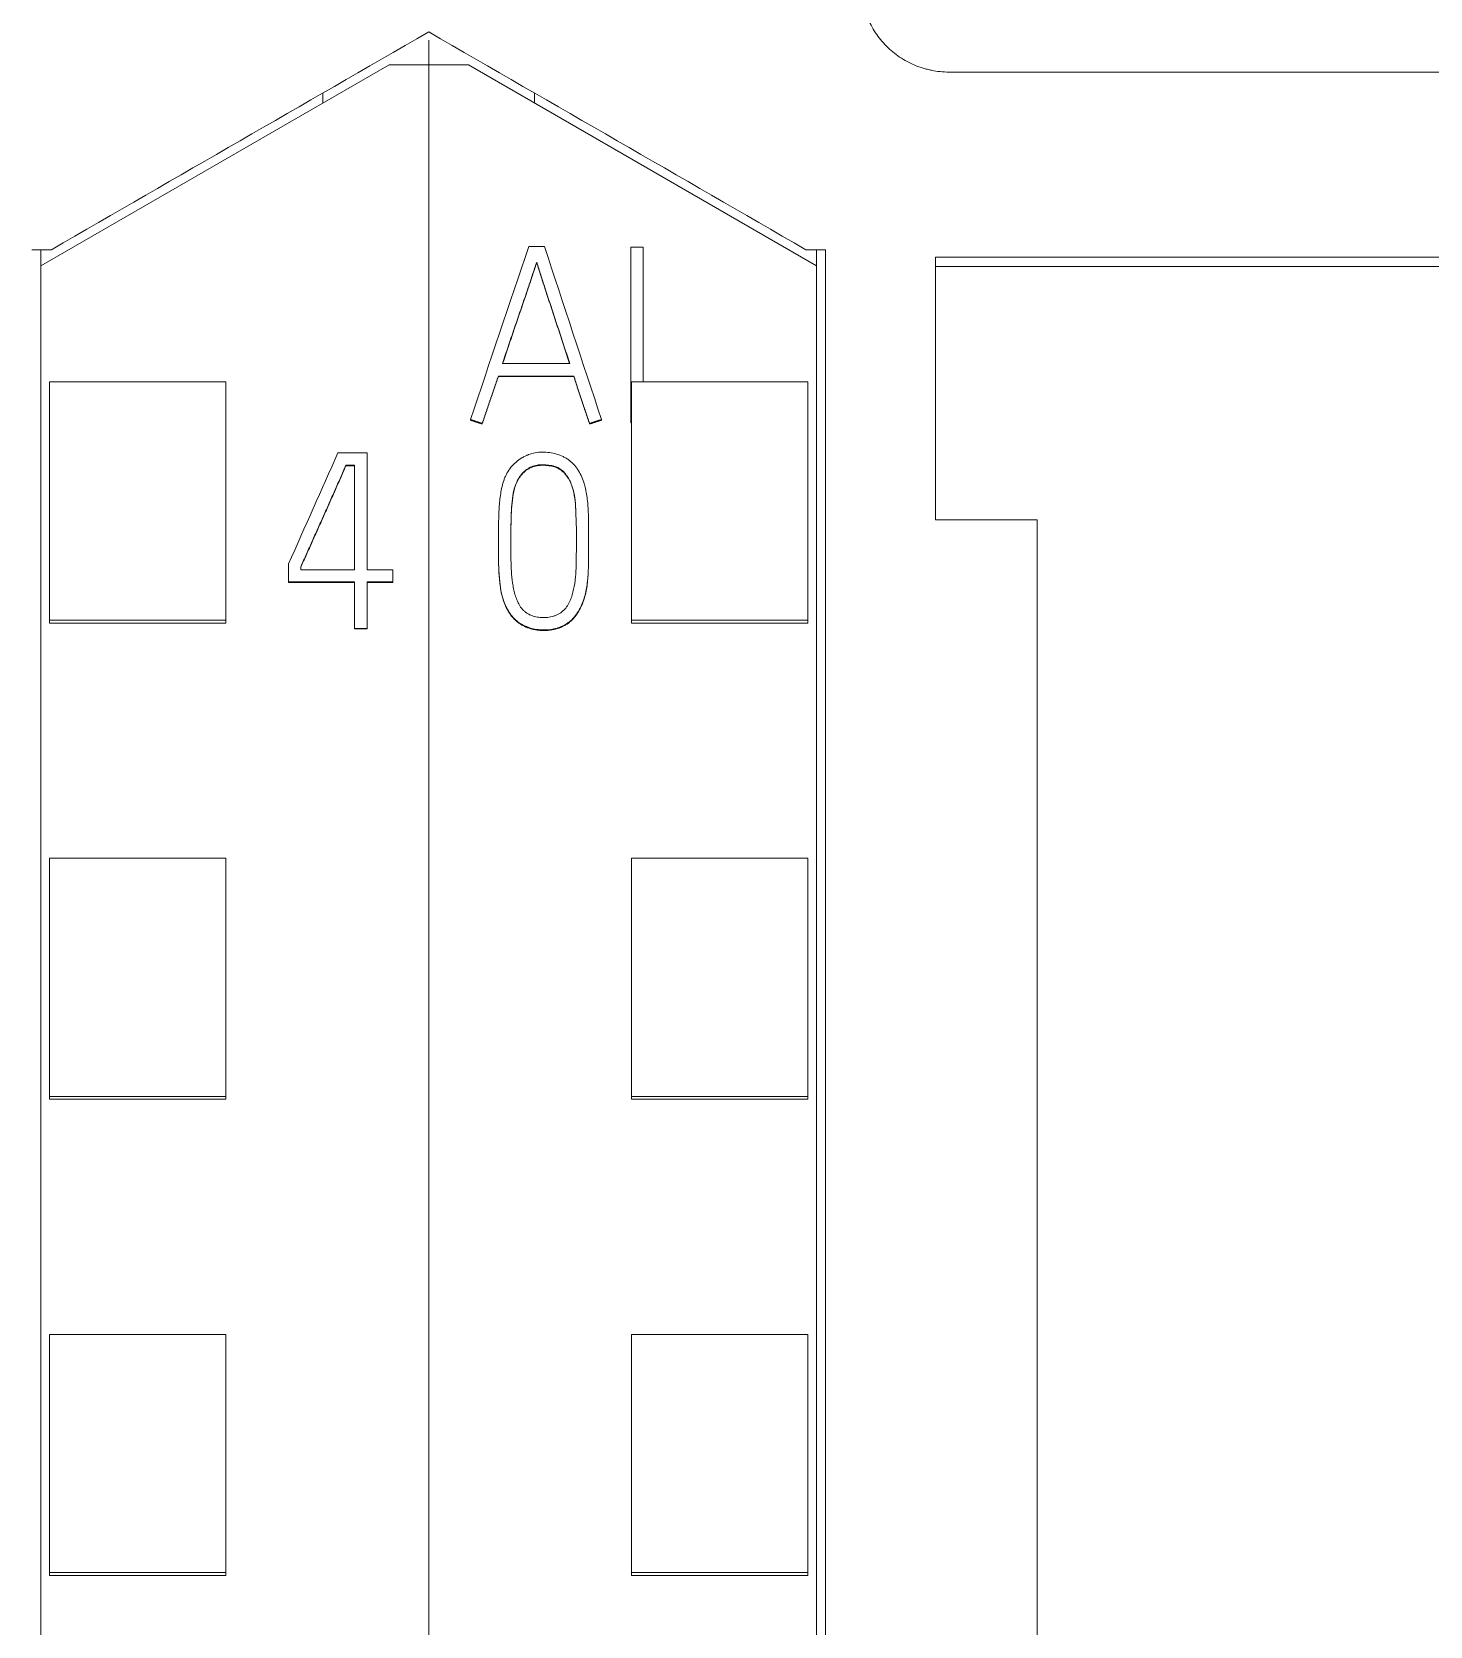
# Model space of a CAD drawing. Header units: millimetres. Extents: x 4137 to 6698, y 1400 to 3585.
# Drawn here: x 5968.55 to 5984.41, y 3342.76 to 3360.84 of the extents above; entities that cross this region are included whole.
import ezdxf

# ---------------------------------------------------------------- set-up
doc = ezdxf.new("R2010")
doc.units = ezdxf.units.MM
doc.layers.add('000-PI-Oprema', color=30, linetype='Continuous', lineweight=5)

msp = doc.modelspace()

# ---------------------------------------------------------------- linework, layer by layer
at = {"layer": '000-PI-Oprema', "color": 0, "linetype": 'ByBlock', "lineweight": 0}
for p, q in [((5973.048, 3360.746), (5973.048, 3360.465)), ((5973.048, 3360.746), (5973.048, 3360.465)), ((5968.648, 3358.185), (5972.598, 3360.465)), ((5973.048, 3360.465), (5972.598, 3360.465)), ((5973.048, 3360.465), (5973.048, 3247.047)), ((5973.048, 3360.465), (5973.048, 3247.047)), ((5973.498, 3360.465), (5973.048, 3360.465)), ((5973.498, 3360.465), (5977.448, 3358.185)), ((5978.948, 3360.385), (6001.948, 3360.385)), ((5971.848, 3360.032), (5971.848, 3360.149)), ((5974.248, 3360.032), (5974.248, 3360.149)), ((5974.184, 3358.405), (5974.362, 3358.405)), ((5975.341, 3356.413), (5975.341, 3358.397)), ((5975.341, 3358.397), (5975.48, 3358.397)), ((5975.48, 3358.397), (5975.48, 3356.871)), ((5968.548, 3358.37), (5968.769, 3358.37)), ((5968.769, 3358.37), (5968.548, 3358.37)), ((5968.648, 3358.37), (5968.648, 3358.185)), ((5974.273, 3358.228), (5974.273, 3358.222)), ((5977.548, 3358.37), (5977.326, 3358.37)), ((5977.548, 3358.37), (5977.326, 3358.37)), ((5977.448, 3358.37), (5977.448, 3358.185)), ((5978.798, 3355.305), (5978.798, 3358.285)), ((5986.948, 3358.285), (5978.798, 3358.285)), ((5968.648, 3249.37), (5968.648, 3358.185)), ((5977.448, 3358.185), (5977.448, 3249.37)), ((5986.948, 3358.179), (5978.798, 3358.179)), ((5973.885, 3357.078), (5974.648, 3357.078)), ((5968.748, 3354.167), (5968.748, 3356.871)), ((5968.748, 3356.871), (5970.748, 3356.871)), ((5970.748, 3354.167), (5970.748, 3356.871)), ((5973.838, 3356.937), (5973.838, 3356.931)), ((5974.695, 3356.937), (5973.838, 3356.937)), ((5973.838, 3356.931), (5974.695, 3356.931)), ((5974.695, 3356.937), (5974.695, 3356.931)), ((5975.348, 3354.167), (5975.348, 3356.871)), ((5977.348, 3356.871), (5975.348, 3356.871)), ((5977.348, 3354.167), (5977.348, 3356.871)), ((5973.521, 3356.443), (5973.521, 3356.437)), ((5973.655, 3356.399), (5973.655, 3356.393)), ((5974.872, 3356.399), (5974.872, 3356.393)), ((5975.008, 3356.443), (5975.008, 3356.437)), ((5975.341, 3356.413), (5975.341, 3356.406)), ((5975.348, 3356.413), (5975.341, 3356.413)), ((5975.341, 3356.406), (5975.348, 3356.406)), ((5972.019, 3356.064), (5972.349, 3356.064)), ((5972.349, 3356.064), (5972.349, 3354.739)), ((5972.11, 3355.926), (5972.11, 3355.92)), ((5972.207, 3355.926), (5972.11, 3355.926)), ((5972.11, 3355.92), (5972.207, 3355.92)), ((5972.207, 3354.739), (5972.207, 3355.926)), ((5979.948, 3355.305), (5978.798, 3355.305)), ((5973.838, 3355.076), (5973.838, 3355.07)), ((5974.862, 3355.028), (5974.862, 3355.035)), ((5971.458, 3354.601), (5971.458, 3354.806)), ((5971.597, 3354.775), (5971.597, 3354.739)), ((5971.458, 3354.601), (5971.458, 3354.595)), ((5972.207, 3354.601), (5971.458, 3354.601)), ((5971.458, 3354.595), (5972.207, 3354.595)), ((5971.597, 3354.739), (5972.207, 3354.739)), ((5972.207, 3354.074), (5972.207, 3354.601)), ((5972.349, 3354.739), (5972.643, 3354.739)), ((5972.349, 3354.601), (5972.349, 3354.074)), ((5972.643, 3354.601), (5972.349, 3354.601)), ((5972.349, 3354.595), (5972.643, 3354.595)), ((5972.643, 3354.739), (5972.643, 3354.601)), ((5972.643, 3354.601), (5972.643, 3354.595)), ((5968.748, 3354.133), (5968.748, 3354.167)), ((5968.748, 3354.167), (5970.748, 3354.167)), ((5968.748, 3354.133), (5970.748, 3354.133)), ((5970.748, 3354.133), (5970.748, 3354.167)), ((5972.207, 3354.074), (5972.207, 3354.068)), ((5972.349, 3354.074), (5972.207, 3354.074)), ((5972.207, 3354.068), (5972.349, 3354.068)), ((5972.349, 3354.074), (5972.349, 3354.068)), ((5975.348, 3354.133), (5975.348, 3354.167)), ((5977.348, 3354.167), (5975.348, 3354.167)), ((5977.348, 3354.133), (5975.348, 3354.133)), ((5977.348, 3354.133), (5977.348, 3354.167)), ((5968.748, 3348.766), (5968.748, 3351.469)), ((5968.748, 3351.469), (5970.748, 3351.469)), ((5970.748, 3348.766), (5970.748, 3351.469)), ((5975.348, 3348.766), (5975.348, 3351.469)), ((5977.348, 3351.469), (5975.348, 3351.469)), ((5977.348, 3348.766), (5977.348, 3351.469)), ((5968.748, 3348.733), (5968.748, 3348.766)), ((5968.748, 3348.766), (5970.748, 3348.766)), ((5968.748, 3348.733), (5970.748, 3348.733)), ((5970.748, 3348.733), (5970.748, 3348.766)), ((5975.348, 3348.733), (5975.348, 3348.766)), ((5977.348, 3348.766), (5975.348, 3348.766)), ((5977.348, 3348.733), (5975.348, 3348.733)), ((5977.348, 3348.733), (5977.348, 3348.766)), ((5968.748, 3343.364), (5968.748, 3346.067)), ((5968.748, 3346.067), (5970.748, 3346.067)), ((5970.748, 3343.364), (5970.748, 3346.067)), ((5975.348, 3343.364), (5975.348, 3346.067)), ((5977.348, 3346.067), (5975.348, 3346.067)), ((5977.348, 3343.364), (5977.348, 3346.067)), ((5968.748, 3343.333), (5968.748, 3343.364)), ((5968.748, 3343.364), (5970.748, 3343.364)), ((5968.748, 3343.333), (5970.748, 3343.333)), ((5970.748, 3343.333), (5970.748, 3343.364)), ((5975.348, 3343.333), (5975.348, 3343.364)), ((5977.348, 3343.364), (5975.348, 3343.364)), ((5977.348, 3343.333), (5975.348, 3343.333)), ((5977.348, 3343.333), (5977.348, 3343.364))]:
    msp.add_line(p, q, dxfattribs=at)
at = {"layer": '000-PI-Oprema', "color": 7, "linetype": 'Continuous', "lineweight": 13}
for centre, major_axis, ratio, start_param, end_param in [((5955.165, 3239.322), (337.753, 1006.406), 0.018824, 1.458513, 1.460476), ((5992.618, 3241.172), (-326.682, 998.393), 0.018302, 4.822113, 4.824092), ((5949.334, 3245.835), (432.572, 977.483), 0.022444, 1.467725, 1.469021)]:
    msp.add_ellipse(centre, major_axis=major_axis, ratio=ratio, start_param=start_param, end_param=end_param, dxfattribs=at)
at = {"layer": '000-PI-Oprema', "color": 0, "linetype": 'ByBlock', "lineweight": 0}
for points, knots in [([(5977.948, 3361.385), (5977.948, 3361.319), (5977.954, 3361.254), (5977.974, 3361.159), (5977.982, 3361.127), (5978.001, 3361.065), (5978.012, 3361.034), (5978.049, 3360.943), (5978.08, 3360.886), (5978.133, 3360.804), (5978.153, 3360.778), (5978.194, 3360.727), (5978.216, 3360.702), (5978.285, 3360.633), (5978.335, 3360.592), (5978.417, 3360.537), (5978.446, 3360.52), (5978.504, 3360.489), (5978.563, 3360.461), (5978.624, 3360.439), (5978.671, 3360.424), (5978.687, 3360.42), (5978.719, 3360.412), (5978.735, 3360.408), (5978.816, 3360.392), (5978.881, 3360.385), (5978.948, 3360.385)], [0, 0, 0, 0, 0.125, 0.125, 0.1875, 0.1875, 0.25, 0.25, 0.375, 0.375, 0.4375, 0.4375, 0.5, 0.5, 0.625, 0.625, 0.6875, 0.6875, 0.75, 0.8125, 0.8125, 0.84375, 0.84375, 0.875, 0.875, 1, 1, 1, 1]), ([(5974.273, 3358.228), (5974.257, 3358.18), (5974.241, 3358.132), (5974.209, 3358.036), (5974.193, 3357.988), (5974.145, 3357.844), (5974.112, 3357.749), (5974.046, 3357.557), (5974.014, 3357.461), (5973.949, 3357.27), (5973.917, 3357.174), (5973.885, 3357.078)], [0, 0, 0, 0, 0.125, 0.125, 0.25, 0.25, 0.5, 0.5, 0.75, 0.75, 1, 1, 1, 1]), ([(5973.887, 3357.078), (5973.918, 3357.172), (5973.95, 3357.265), (5974.014, 3357.455), (5974.046, 3357.551), (5974.112, 3357.743), (5974.145, 3357.838), (5974.193, 3357.982), (5974.209, 3358.03), (5974.241, 3358.126), (5974.257, 3358.174), (5974.273, 3358.222)], [0, 0, 0, 0, 0.245947, 0.245947, 0.497298, 0.497298, 0.748649, 0.748649, 0.874324, 0.874324, 1, 1, 1, 1]), ([(5974.648, 3357.078), (5974.617, 3357.174), (5974.586, 3357.27), (5974.523, 3357.461), (5974.491, 3357.557), (5974.428, 3357.749), (5974.397, 3357.844), (5974.35, 3357.988), (5974.335, 3358.036), (5974.304, 3358.132), (5974.289, 3358.18), (5974.273, 3358.228)], [0, 0, 0, 0, 0.25, 0.25, 0.5, 0.5, 0.75, 0.75, 0.875, 0.875, 1, 1, 1, 1]), ([(5974.273, 3358.222), (5974.289, 3358.174), (5974.304, 3358.126), (5974.335, 3358.03), (5974.35, 3357.982), (5974.397, 3357.838), (5974.428, 3357.742), (5974.491, 3357.551), (5974.523, 3357.455), (5974.585, 3357.266), (5974.616, 3357.172), (5974.646, 3357.078)], [0, 0, 0, 0, 0.125676, 0.125676, 0.251351, 0.251351, 0.502702, 0.502702, 0.754053, 0.754053, 1, 1, 1, 1]), ([(5977.548, 3358.37), (5977.548, 3355.326), (5977.548, 3345.757), (5977.548, 3331.587), (5977.548, 3317.02), (5977.548, 3302.81), (5977.548, 3288.516), (5977.548, 3273.029), (5977.548, 3260.39), (5977.548, 3252.425), (5977.548, 3249.084)], [0, 0, 0, 0, 0.083934, 0.263736, 0.389889, 0.484142, 0.653794, 0.78188, 0.908517, 1, 1, 1, 1]), ([(5974.872, 3356.399), (5974.865, 3356.421), (5974.858, 3356.444), (5974.843, 3356.489), (5974.836, 3356.511), (5974.82, 3356.556), (5974.812, 3356.578), (5974.797, 3356.623), (5974.789, 3356.645), (5974.767, 3356.712), (5974.752, 3356.757), (5974.723, 3356.847), (5974.709, 3356.892), (5974.695, 3356.937)], [0, 0, 0, 0, 0.125, 0.125, 0.25, 0.25, 0.375, 0.375, 0.5, 0.5, 0.75, 0.75, 1, 1, 1, 1]), ([(5974.695, 3356.931), (5974.709, 3356.886), (5974.723, 3356.841), (5974.752, 3356.751), (5974.767, 3356.706), (5974.789, 3356.639), (5974.797, 3356.616), (5974.812, 3356.572), (5974.82, 3356.549), (5974.836, 3356.505), (5974.843, 3356.483), (5974.858, 3356.438), (5974.865, 3356.415), (5974.872, 3356.393)], [0, 0, 0, 0, 0.25, 0.25, 0.5, 0.5, 0.625, 0.625, 0.75, 0.75, 0.875, 0.875, 1, 1, 1, 1]), ([(5974.18, 3356.045), (5974.205, 3356.054), (5974.231, 3356.061), (5974.284, 3356.071), (5974.311, 3356.073), (5974.365, 3356.074), (5974.392, 3356.072), (5974.445, 3356.065), (5974.472, 3356.059), (5974.524, 3356.044), (5974.549, 3356.035), (5974.585, 3356.017), (5974.597, 3356.011), (5974.62, 3355.997), (5974.632, 3355.989), (5974.664, 3355.965), (5974.683, 3355.946), (5974.71, 3355.916), (5974.718, 3355.906), (5974.734, 3355.884), (5974.741, 3355.872), (5974.762, 3355.838), (5974.774, 3355.814), (5974.795, 3355.765), (5974.805, 3355.74), (5974.816, 3355.702), (5974.82, 3355.689), (5974.827, 3355.663), (5974.835, 3355.624), (5974.85, 3355.532), (5974.855, 3355.454), (5974.86, 3355.348), (5974.861, 3355.295), (5974.862, 3355.19), (5974.862, 3355.137), (5974.862, 3355.031), (5974.862, 3354.925), (5974.861, 3354.82), (5974.858, 3354.714), (5974.855, 3354.662), (5974.844, 3354.557), (5974.835, 3354.504), (5974.818, 3354.439), (5974.814, 3354.426), (5974.806, 3354.401), (5974.802, 3354.388), (5974.788, 3354.35), (5974.777, 3354.326), (5974.758, 3354.29), (5974.752, 3354.278), (5974.738, 3354.255), (5974.73, 3354.244), (5974.707, 3354.211), (5974.69, 3354.191), (5974.661, 3354.163), (5974.65, 3354.154), (5974.629, 3354.137), (5974.618, 3354.13), (5974.583, 3354.109), (5974.559, 3354.097), (5974.521, 3354.083), (5974.508, 3354.078), (5974.481, 3354.071), (5974.468, 3354.068), (5974.429, 3354.061), (5974.402, 3354.058), (5974.348, 3354.056), (5974.32, 3354.057), (5974.266, 3354.063), (5974.24, 3354.068), (5974.201, 3354.078), (5974.188, 3354.082), (5974.163, 3354.091), (5974.15, 3354.097), (5974.113, 3354.114), (5974.09, 3354.127), (5974.057, 3354.151), (5974.046, 3354.16), (5974.026, 3354.178), (5974.017, 3354.188), (5973.989, 3354.218), (5973.973, 3354.239), (5973.951, 3354.274), (5973.944, 3354.285), (5973.932, 3354.309), (5973.926, 3354.321), (5973.909, 3354.358), (5973.9, 3354.383), (5973.888, 3354.421), (5973.884, 3354.434), (5973.877, 3354.46), (5973.874, 3354.474), (5973.866, 3354.513), (5973.862, 3354.54), (5973.844, 3354.672), (5973.841, 3354.779), (5973.839, 3354.939), (5973.839, 3354.992), (5973.838, 3355.099), (5973.839, 3355.152), (5973.84, 3355.259), (5973.841, 3355.312), (5973.846, 3355.418), (5973.849, 3355.471), (5973.86, 3355.577), (5973.868, 3355.63), (5973.886, 3355.708), (5973.893, 3355.734), (5973.907, 3355.773), (5973.912, 3355.785), (5973.923, 3355.81), (5973.929, 3355.822), (5973.949, 3355.858), (5973.964, 3355.881), (5973.99, 3355.913), (5974, 3355.923), (5974.019, 3355.942), (5974.028, 3355.952), (5974.059, 3355.978), (5974.081, 3355.995), (5974.117, 3356.016), (5974.129, 3356.022), (5974.148, 3356.031), (5974.157, 3356.036), (5974.167, 3356.04), (5974.173, 3356.042), (5974.176, 3356.043), (5974.18, 3356.045)], [0, 0, 0, 0, 0.015625, 0.015625, 0.03125, 0.03125, 0.046875, 0.046875, 0.0625, 0.0625, 0.078125, 0.078125, 0.085937, 0.085937, 0.09375, 0.09375, 0.109375, 0.109375, 0.117187, 0.117187, 0.125, 0.125, 0.140625, 0.140625, 0.15625, 0.15625, 0.164062, 0.164062, 0.171875, 0.1875, 0.21875, 0.21875, 0.25, 0.25, 0.28125, 0.28125, 0.3125, 0.34375, 0.34375, 0.375, 0.375, 0.40625, 0.40625, 0.414062, 0.414062, 0.421875, 0.421875, 0.4375, 0.4375, 0.445312, 0.445312, 0.453125, 0.453125, 0.46875, 0.46875, 0.476562, 0.476562, 0.484375, 0.484375, 0.5, 0.5, 0.507812, 0.507812, 0.515625, 0.515625, 0.53125, 0.53125, 0.546875, 0.546875, 0.5625, 0.5625, 0.570312, 0.570312, 0.578125, 0.578125, 0.59375, 0.59375, 0.601562, 0.601562, 0.609375, 0.609375, 0.625, 0.625, 0.632812, 0.632812, 0.640625, 0.640625, 0.65625, 0.65625, 0.664062, 0.664062, 0.671875, 0.671875, 0.6875, 0.6875, 0.75, 0.75, 0.78125, 0.78125, 0.8125, 0.8125, 0.84375, 0.84375, 0.875, 0.875, 0.90625, 0.90625, 0.921875, 0.921875, 0.929687, 0.929687, 0.9375, 0.9375, 0.953125, 0.953125, 0.960937, 0.960937, 0.96875, 0.96875, 0.984375, 0.984375, 0.992187, 0.992187, 0.996094, 0.998047, 0.998047, 1, 1, 1, 1]), ([(5972.11, 3355.926), (5972.1, 3355.902), (5972.089, 3355.878), (5972.068, 3355.83), (5972.057, 3355.806), (5972.026, 3355.734), (5972.004, 3355.686), (5971.962, 3355.59), (5971.941, 3355.542), (5971.898, 3355.446), (5971.877, 3355.398), (5971.834, 3355.302), (5971.812, 3355.254), (5971.769, 3355.158), (5971.748, 3355.11), (5971.705, 3355.014), (5971.684, 3354.966), (5971.651, 3354.895), (5971.641, 3354.871), (5971.624, 3354.835), (5971.619, 3354.823), (5971.608, 3354.799), (5971.603, 3354.787), (5971.597, 3354.775)], [0, 0, 0, 0, 0.0625, 0.0625, 0.125, 0.125, 0.25, 0.25, 0.375, 0.375, 0.5, 0.5, 0.625, 0.625, 0.75, 0.75, 0.875, 0.875, 0.9375, 0.9375, 0.96875, 0.96875, 1, 1, 1, 1]), ([(5971.597, 3354.769), (5971.603, 3354.781), (5971.608, 3354.793), (5971.619, 3354.817), (5971.624, 3354.829), (5971.641, 3354.865), (5971.651, 3354.888), (5971.684, 3354.96), (5971.705, 3355.008), (5971.748, 3355.104), (5971.769, 3355.152), (5971.812, 3355.248), (5971.834, 3355.296), (5971.877, 3355.392), (5971.898, 3355.44), (5971.941, 3355.535), (5971.962, 3355.583), (5972.004, 3355.68), (5972.026, 3355.728), (5972.057, 3355.8), (5972.068, 3355.824), (5972.089, 3355.872), (5972.1, 3355.896), (5972.11, 3355.92)], [0, 0, 0, 0, 0.03125, 0.03125, 0.0625, 0.0625, 0.125, 0.125, 0.25, 0.25, 0.375, 0.375, 0.5, 0.5, 0.625, 0.625, 0.75, 0.75, 0.875, 0.875, 0.9375, 0.9375, 1, 1, 1, 1]), ([(5974.523, 3355.892), (5974.542, 3355.881), (5974.56, 3355.868), (5974.592, 3355.837), (5974.606, 3355.819), (5974.632, 3355.782), (5974.642, 3355.763), (5974.662, 3355.722), (5974.67, 3355.702), (5974.691, 3355.638), (5974.7, 3355.595), (5974.709, 3355.529), (5974.711, 3355.507), (5974.714, 3355.462), (5974.715, 3355.44), (5974.72, 3355.329), (5974.723, 3355.24), (5974.724, 3355.062), (5974.723, 3354.973), (5974.722, 3354.839), (5974.721, 3354.772), (5974.717, 3354.705), (5974.714, 3354.661), (5974.712, 3354.639), (5974.703, 3354.573), (5974.695, 3354.529), (5974.679, 3354.464), (5974.672, 3354.443), (5974.657, 3354.401), (5974.648, 3354.38), (5974.633, 3354.351), (5974.627, 3354.341), (5974.615, 3354.322), (5974.609, 3354.313), (5974.588, 3354.287), (5974.572, 3354.271), (5974.545, 3354.251), (5974.535, 3354.245), (5974.516, 3354.234), (5974.506, 3354.229), (5974.485, 3354.22), (5974.474, 3354.216), (5974.453, 3354.21), (5974.442, 3354.207), (5974.409, 3354.2), (5974.387, 3354.198), (5974.353, 3354.197), (5974.342, 3354.197), (5974.319, 3354.198), (5974.308, 3354.199), (5974.275, 3354.203), (5974.253, 3354.208), (5974.221, 3354.218), (5974.21, 3354.222), (5974.19, 3354.231), (5974.17, 3354.242), (5974.151, 3354.254), (5974.134, 3354.268), (5974.125, 3354.276), (5974.11, 3354.292), (5974.103, 3354.3), (5974.089, 3354.318), (5974.083, 3354.327), (5974.066, 3354.356), (5974.056, 3354.376), (5974.04, 3354.418), (5974.033, 3354.439), (5974.02, 3354.482), (5974.015, 3354.503), (5974.006, 3354.547), (5973.995, 3354.612), (5973.989, 3354.677), (5973.981, 3354.808), (5973.98, 3354.896), (5973.98, 3355.028), (5973.98, 3355.072), (5973.981, 3355.16), (5973.981, 3355.204), (5973.982, 3355.292), (5973.983, 3355.335), (5973.987, 3355.423), (5973.99, 3355.467), (5973.999, 3355.555), (5974.004, 3355.598), (5974.017, 3355.652), (5974.02, 3355.662), (5974.026, 3355.684), (5974.03, 3355.694), (5974.041, 3355.725), (5974.05, 3355.744), (5974.072, 3355.783), (5974.084, 3355.801), (5974.112, 3355.835), (5974.128, 3355.851), (5974.153, 3355.872), (5974.162, 3355.879), (5974.181, 3355.891), (5974.19, 3355.897), (5974.21, 3355.906), (5974.22, 3355.91), (5974.241, 3355.918), (5974.252, 3355.92), (5974.284, 3355.927), (5974.306, 3355.93), (5974.34, 3355.931), (5974.351, 3355.93), (5974.373, 3355.929), (5974.384, 3355.929), (5974.417, 3355.925), (5974.439, 3355.922), (5974.471, 3355.914), (5974.482, 3355.91), (5974.497, 3355.904), (5974.505, 3355.901), (5974.513, 3355.897), (5974.518, 3355.895), (5974.52, 3355.894), (5974.523, 3355.892)], [0, 0, 0, 0, 0.015625, 0.015625, 0.03125, 0.03125, 0.046875, 0.046875, 0.0625, 0.0625, 0.09375, 0.09375, 0.109375, 0.109375, 0.125, 0.125, 0.1875, 0.1875, 0.25, 0.25, 0.28125, 0.296875, 0.296875, 0.3125, 0.3125, 0.34375, 0.34375, 0.359375, 0.359375, 0.375, 0.375, 0.382813, 0.382813, 0.390625, 0.390625, 0.40625, 0.40625, 0.414063, 0.414063, 0.421875, 0.421875, 0.429688, 0.429688, 0.4375, 0.4375, 0.453125, 0.453125, 0.460938, 0.460938, 0.46875, 0.46875, 0.484375, 0.484375, 0.492188, 0.492188, 0.5, 0.507813, 0.507813, 0.515625, 0.515625, 0.523438, 0.523438, 0.53125, 0.53125, 0.546875, 0.546875, 0.5625, 0.5625, 0.578125, 0.578125, 0.59375, 0.625, 0.625, 0.6875, 0.6875, 0.71875, 0.71875, 0.75, 0.75, 0.78125, 0.78125, 0.8125, 0.8125, 0.84375, 0.84375, 0.851563, 0.851563, 0.859375, 0.859375, 0.875, 0.875, 0.890625, 0.890625, 0.90625, 0.90625, 0.914063, 0.914063, 0.921875, 0.921875, 0.929688, 0.929688, 0.9375, 0.9375, 0.953125, 0.953125, 0.960938, 0.960938, 0.96875, 0.96875, 0.984375, 0.984375, 0.992188, 0.992188, 0.996094, 0.998047, 0.998047, 1, 1, 1, 1]), ([(5974.523, 3355.886), (5974.503, 3355.897), (5974.482, 3355.905), (5974.449, 3355.913), (5974.439, 3355.915), (5974.416, 3355.919), (5974.405, 3355.92), (5974.372, 3355.924), (5974.35, 3355.925), (5974.305, 3355.923), (5974.283, 3355.921), (5974.25, 3355.914), (5974.239, 3355.911), (5974.218, 3355.903), (5974.208, 3355.899), (5974.188, 3355.889), (5974.178, 3355.883), (5974.159, 3355.871), (5974.15, 3355.864), (5974.133, 3355.849), (5974.125, 3355.842), (5974.11, 3355.826), (5974.102, 3355.817), (5974.081, 3355.79), (5974.069, 3355.772), (5974.053, 3355.743), (5974.048, 3355.733), (5974.039, 3355.712), (5974.035, 3355.702), (5974.024, 3355.67), (5974.018, 3355.649), (5974.003, 3355.584), (5973.998, 3355.54), (5973.989, 3355.452), (5973.987, 3355.407), (5973.983, 3355.319), (5973.982, 3355.275), (5973.981, 3355.186), (5973.981, 3355.142), (5973.98, 3355.059), (5973.98, 3355.02), (5973.98, 3354.981)], [0, 0, 0, 0, 0.050638, 0.050638, 0.075957, 0.075957, 0.101276, 0.101276, 0.151914, 0.151914, 0.202552, 0.202552, 0.227871, 0.227871, 0.25319, 0.25319, 0.278509, 0.278509, 0.303828, 0.303828, 0.329147, 0.329147, 0.354466, 0.354466, 0.405104, 0.405104, 0.430423, 0.430423, 0.455742, 0.455742, 0.50638, 0.50638, 0.607656, 0.607656, 0.708933, 0.708933, 0.810209, 0.810209, 0.911485, 0.911485, 1, 1, 1, 1]), ([(5974.724, 3355.077), (5974.724, 3355.102), (5974.724, 3355.127), (5974.723, 3355.24), (5974.72, 3355.328), (5974.714, 3355.461), (5974.711, 3355.505), (5974.699, 3355.592), (5974.69, 3355.635), (5974.669, 3355.697), (5974.661, 3355.718), (5974.647, 3355.747), (5974.642, 3355.757), (5974.631, 3355.777), (5974.619, 3355.795), (5974.606, 3355.813), (5974.591, 3355.83), (5974.584, 3355.838), (5974.568, 3355.854), (5974.559, 3355.861), (5974.546, 3355.871), (5974.542, 3355.874), (5974.532, 3355.881), (5974.527, 3355.883), (5974.523, 3355.886)], [0, 0, 0, 0, 0.086827, 0.086827, 0.391218, 0.391218, 0.543414, 0.543414, 0.695609, 0.695609, 0.771707, 0.771707, 0.809756, 0.809756, 0.847805, 0.885853, 0.885853, 0.923902, 0.923902, 0.961951, 0.961951, 0.980976, 0.980976, 1, 1, 1, 1]), ([(5979.948, 3355.305), (5979.948, 3353.282), (5979.948, 3344.733), (5979.948, 3331.587), (5979.948, 3317.02), (5979.948, 3302.81), (5979.948, 3288.516), (5979.948, 3273.029), (5979.948, 3260.271), (5979.948, 3251.39), (5979.948, 3247.132), (5979.948, 3246.334)], [0, 0, 0, 0, 0.055935, 0.236292, 0.362833, 0.457376, 0.627551, 0.756032, 0.883059, 0.978086, 1, 1, 1, 1]), ([(5973.838, 3355.07), (5973.838, 3355.008), (5973.839, 3354.945), (5973.84, 3354.829), (5973.841, 3354.775), (5973.847, 3354.668), (5973.851, 3354.615), (5973.865, 3354.509), (5973.875, 3354.456), (5973.895, 3354.392), (5973.899, 3354.379), (5973.908, 3354.354), (5973.914, 3354.342), (5973.93, 3354.305), (5973.942, 3354.282), (5973.964, 3354.248), (5973.971, 3354.237), (5973.987, 3354.215), (5973.996, 3354.205), (5974.023, 3354.175), (5974.042, 3354.156), (5974.074, 3354.132), (5974.086, 3354.125), (5974.109, 3354.111), (5974.121, 3354.104), (5974.157, 3354.087), (5974.182, 3354.077), (5974.221, 3354.066), (5974.235, 3354.063), (5974.261, 3354.058), (5974.274, 3354.056), (5974.315, 3354.051), (5974.341, 3354.05), (5974.382, 3354.051), (5974.396, 3354.051), (5974.423, 3354.054), (5974.436, 3354.056), (5974.475, 3354.063), (5974.501, 3354.07), (5974.539, 3354.083), (5974.552, 3354.088), (5974.576, 3354.1), (5974.588, 3354.106), (5974.623, 3354.127), (5974.645, 3354.142), (5974.675, 3354.17), (5974.684, 3354.18), (5974.702, 3354.2), (5974.719, 3354.221), (5974.734, 3354.243), (5974.748, 3354.266), (5974.755, 3354.278), (5974.774, 3354.313), (5974.785, 3354.338), (5974.804, 3354.387), (5974.812, 3354.413), (5974.827, 3354.465), (5974.833, 3354.491), (5974.842, 3354.544), (5974.846, 3354.57), (5974.855, 3354.649), (5974.857, 3354.703), (5974.861, 3354.809), (5974.862, 3354.862), (5974.862, 3354.953), (5974.862, 3354.991), (5974.862, 3355.028)], [0, 0, 0, 0, 0.073866, 0.073866, 0.136839, 0.136839, 0.199811, 0.199811, 0.262783, 0.262783, 0.278526, 0.278526, 0.29427, 0.29427, 0.325756, 0.325756, 0.341499, 0.341499, 0.357242, 0.357242, 0.388728, 0.388728, 0.404471, 0.404471, 0.420214, 0.420214, 0.4517, 0.4517, 0.467443, 0.467443, 0.483186, 0.483186, 0.514673, 0.514673, 0.530416, 0.530416, 0.546159, 0.546159, 0.577645, 0.577645, 0.593388, 0.593388, 0.609131, 0.609131, 0.640617, 0.640617, 0.65636, 0.65636, 0.672103, 0.687846, 0.687846, 0.703589, 0.703589, 0.735076, 0.735076, 0.766562, 0.766562, 0.798048, 0.798048, 0.829534, 0.829534, 0.892506, 0.892506, 0.955479, 0.955479, 1, 1, 1, 1])]:
    msp.add_open_spline(points, degree=3, knots=knots, dxfattribs=at)
for points in [[(5973.048, 3360.84), (5971.622, 3360.017), (5970.196, 3359.194), (5968.769, 3358.37)], [(5977.326, 3358.37), (5975.9, 3359.194), (5974.474, 3360.017), (5973.048, 3360.84)]]:
    msp.add_open_spline(points, degree=3, dxfattribs=at)
for points, weights in [([(5973.838, 3356.937), (5973.746, 3356.668), (5973.655, 3356.399)], [0.500000008539, 0.499999991461, 0.500000008539]), ([(5973.655, 3356.393), (5973.746, 3356.662), (5973.838, 3356.931)], [0.500000007367, 0.499999992633, 0.500000007367]), ([(5973.655, 3356.399), (5973.588, 3356.421), (5973.521, 3356.443)], [0.499999252848, 0.500000747152, 0.499999252848]), ([(5973.521, 3356.437), (5973.588, 3356.415), (5973.655, 3356.393)], [0.499999519132, 0.500000480868, 0.499999519132]), ([(5975.008, 3356.443), (5974.94, 3356.421), (5974.872, 3356.399)], [0.499998878343, 0.500001121657, 0.499998878343]), ([(5974.872, 3356.393), (5974.94, 3356.415), (5975.008, 3356.437)], [0.50000123115, 0.49999876885, 0.50000123115])]:
    msp.add_rational_spline(points, weights, degree=2, dxfattribs=at)

doc.saveas('drawing.dxf')
